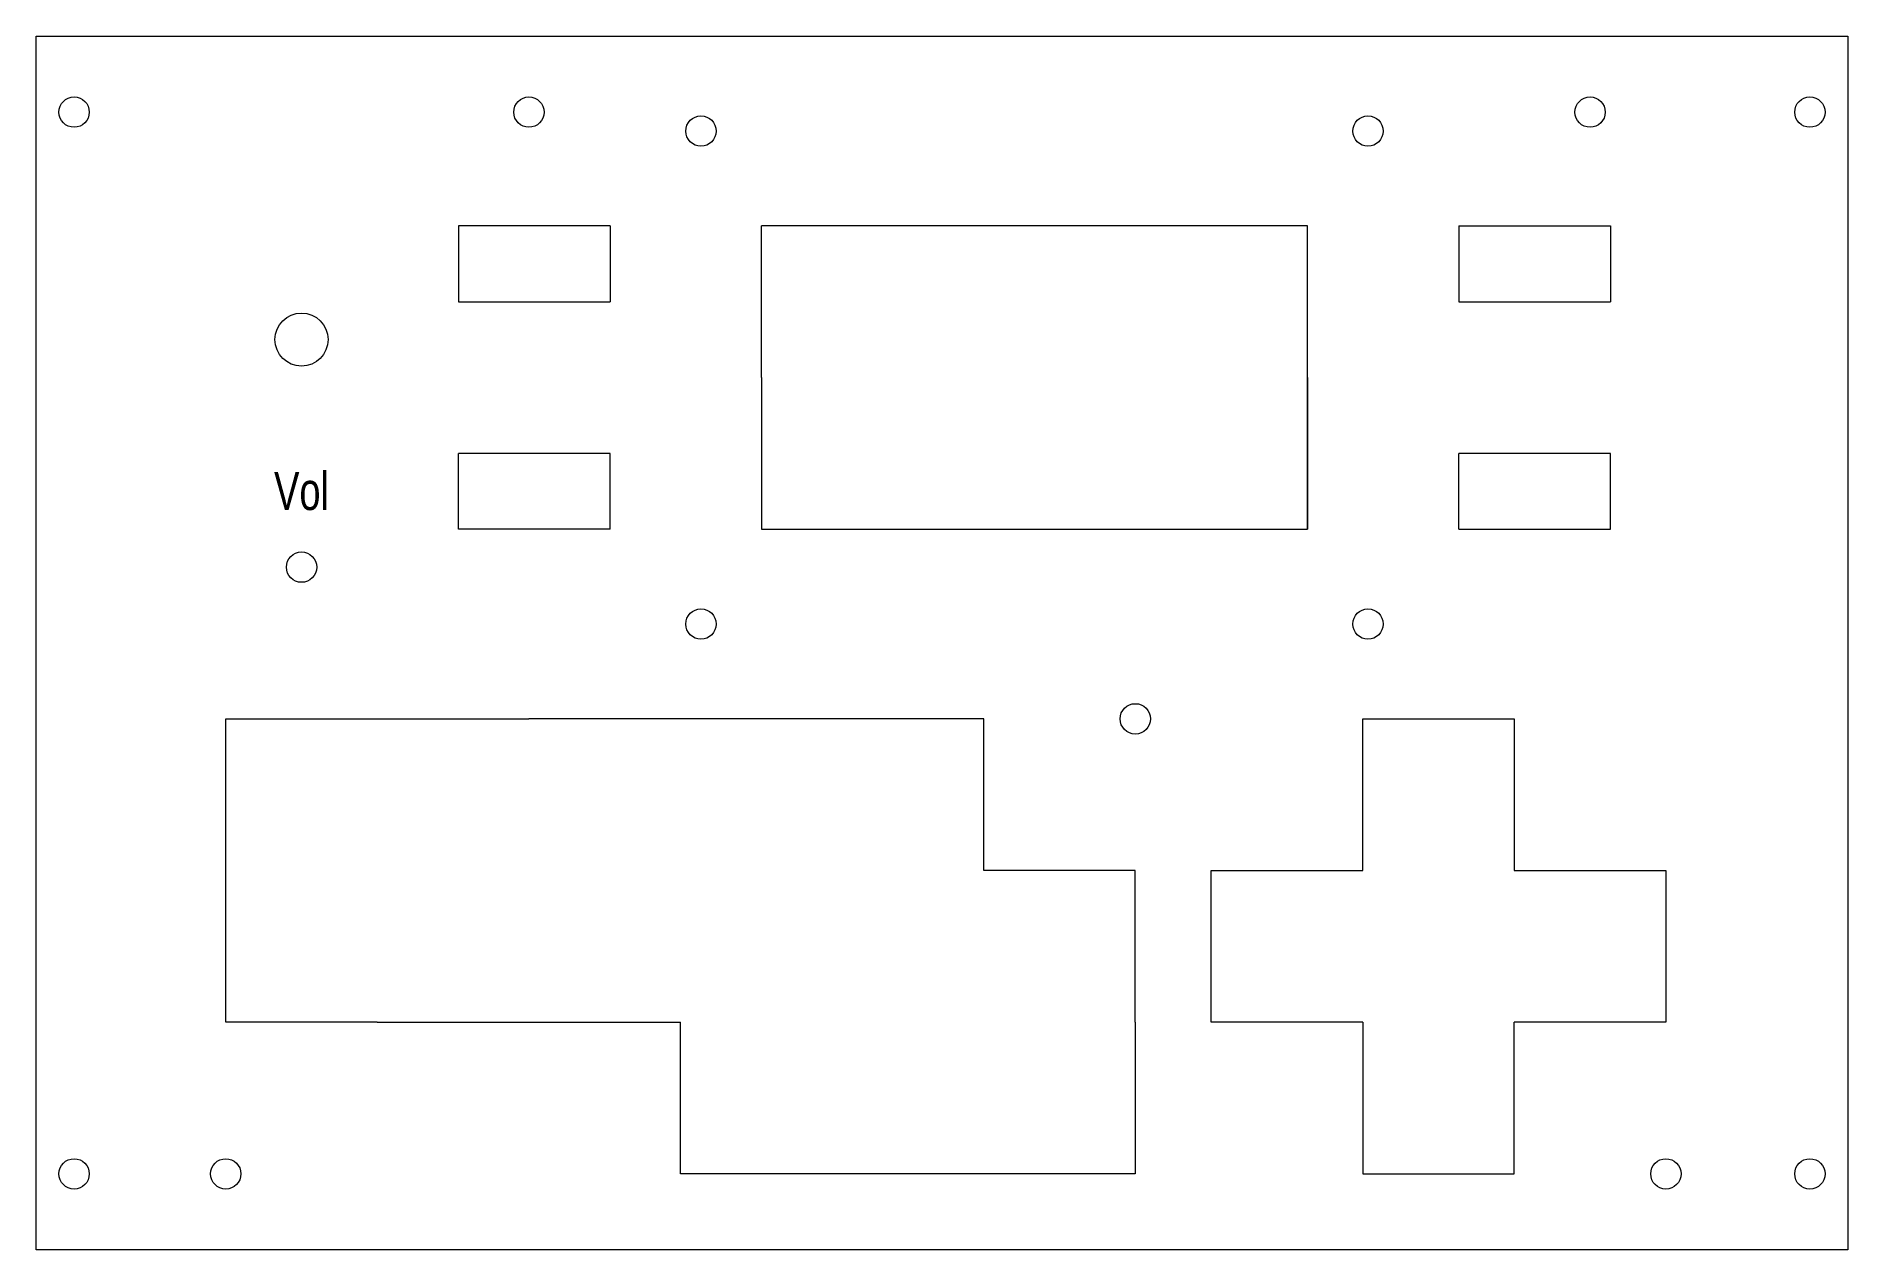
# Model space of a CAD drawing. Header units: millimetres. Extents: x -15 to 224, y 0 to 160.
import ezdxf

# ---------------------------------------------------------------- set-up
doc = ezdxf.new("R2010")
doc.units = ezdxf.units.MM
doc.layers.add('Laser-Cut', color=1, linetype='CONTINUOUS', lineweight=0)
doc.layers.add('Laser-Engrave', color=7, linetype='CONTINUOUS', lineweight=0)
doc.styles.get("Standard").update_dxf_attribs({"font": 'txt', "width": 0.75})

# ---------------------------------------------------------------- blocks, each defined once
blk = doc.blocks.new('LCD')
at = {"layer": 'Laser-Cut'}
for p, q in [((-47.38, 20.35), (-47.38, 40.35)), ((24.62, 40.35), (-47.38, 40.35)), ((24.62, 20.35), (24.62, 40.35)), ((24.62, 0.35), (24.62, 40.35)), ((-47.38, 20.35), (-47.38, 0.35)), ((24.62, 20.35), (24.62, 0.35)), ((-47.38, 0.35), (24.62, 0.35))]:
    blk.add_line(p, q, dxfattribs=at)
for centre in [(-55.38, 52.85), (32.62, 52.85), (-55.38, -12.15), (32.62, -12.15)]:
    blk.add_circle(centre, 2, dxfattribs=at)
blk = doc.blocks.new('MountHoles')
at = {"layer": 'Laser-Cut'}
for centre in [(0, 140), (229, 140), (0, 0), (229, 0)]:
    blk.add_circle(centre, 2, dxfattribs=at)

msp = doc.modelspace()

# ---------------------------------------------------------------- linework, layer by layer
at = {"layer": 'Laser-Cut'}
for p, q in [((-15, 160), (224, 160)), ((-15, 0), (-15, 160)), ((224, 160), (224, 0)), ((60.7, 135), (40.7, 135)), ((40.7, 135), (40.7, 125)), ((60.7, 135), (60.7, 125)), ((172.7, 135), (192.7, 135)), ((172.7, 135), (172.7, 125)), ((192.7, 135), (192.7, 125)), ((40.7, 125), (60.7, 125)), ((172.7, 125), (192.7, 125)), ((40.7, 95), (40.7, 105)), ((60.7, 105), (40.7, 105)), ((60.7, 95), (60.7, 105)), ((172.7, 95), (172.7, 105)), ((192.7, 105), (172.7, 105)), ((192.7, 95), (192.7, 105)), ((60.7, 95), (40.7, 95)), ((172.7, 95), (192.7, 95)), ((10, 30), (10, 70)), ((10, 70), (30, 70)), ((30, 70), (50, 70)), ((70, 70), (50, 70)), ((90, 70), (70, 70)), ((110, 70), (90, 70)), ((110, 50), (110, 70)), ((160, 50), (160, 70)), ((160, 70), (180, 70)), ((180, 70), (180, 50)), ((130, 50), (110, 50)), ((130, 30), (130, 50)), ((140, 30), (140, 50)), ((140, 50), (160, 50)), ((180, 50), (200, 50)), ((200, 50), (200, 30)), ((30, 30), (10, 30)), ((30, 30), (50, 30)), ((50, 30), (70, 30)), ((70, 10), (70, 30)), ((130, 30), (130, 10)), ((160, 30), (140, 30)), ((160, 30), (160, 10)), ((200, 30), (180, 30)), ((180, 10), (180, 30)), ((130, 10), (70, 10)), ((160, 10), (180, 10)), ((224, 0), (-15, 0))]:
    msp.add_line(p, q, dxfattribs=at)
for centre, radius in [((50, 150), 2), ((190, 150), 2), ((20, 120), 3.5), ((20, 90), 2), ((130, 70), 2), ((10, 10), 2), ((200, 10), 2)]:
    msp.add_circle(centre, radius, dxfattribs=at)

# ---------------------------------------------------------------- block references
for name, p in [('MountHoles', (-10, 10)), ('LCD', (128.08, 94.65))]:
    msp.add_blockref(name, p, dxfattribs=at)

# ---------------------------------------------------------------- texts
at = {"layer": 'Laser-Engrave', "insert": (20, 100), "char_height": 5, "width": 100, "attachment_point": 5}
msp.add_mtext('Vol', dxfattribs=at)

doc.saveas('drawing.dxf')
